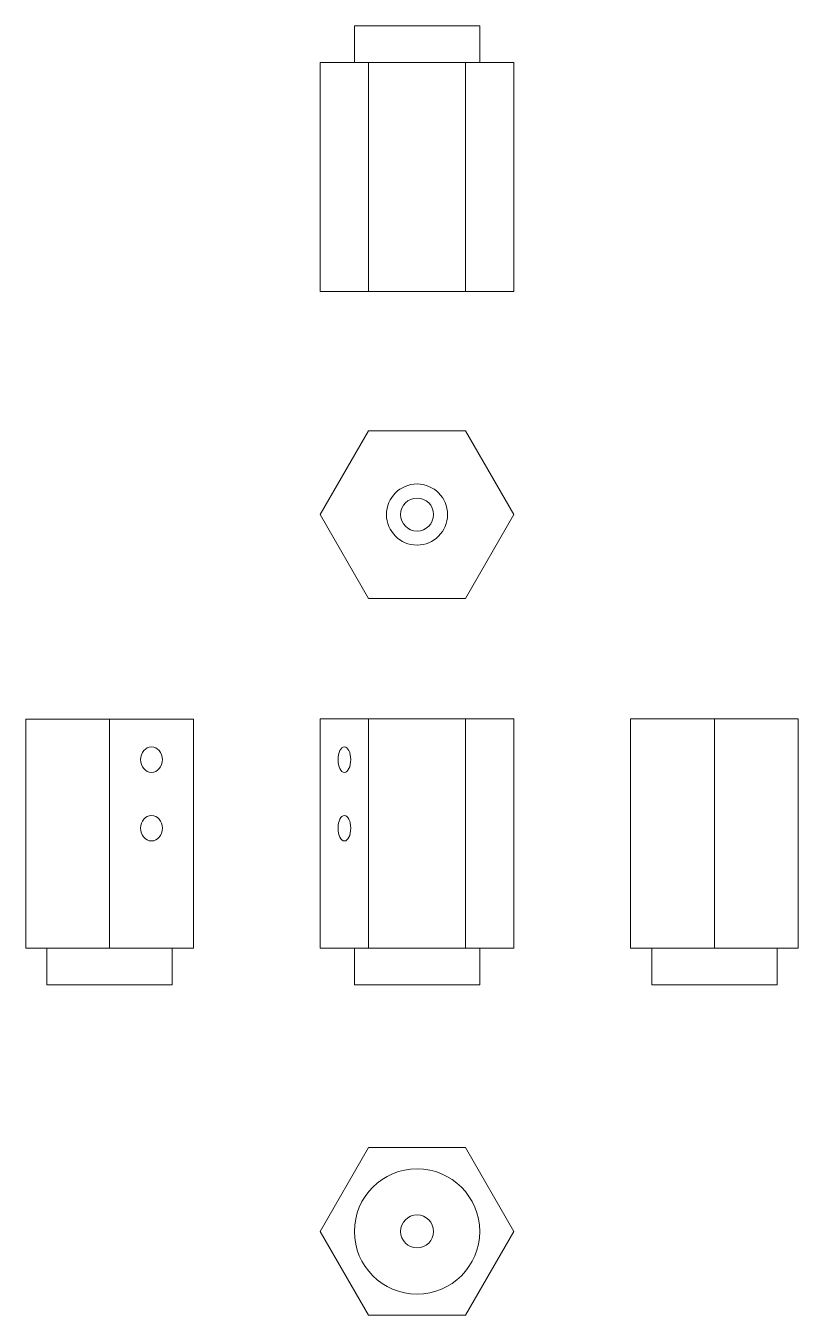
# Model space of a CAD drawing. Header units: millimetres. Extents: x -14 to 62, y 0 to 127.
import ezdxf

# ---------------------------------------------------------------- set-up
doc = ezdxf.new("R2010")
doc.units = ezdxf.units.MM

# ---------------------------------------------------------------- blocks, each defined once
blk = doc.blocks.new('A$C0607612C')
at = {"color": 0, "linetype": 'Continuous', "lineweight": 0}
for p, q in [((14.82, 5.58), (14.82, -16.92)), ((19.57, 5.58), (14.82, 5.58)), ((19.57, 5.58), (19.57, -16.92)), ((29.07, 5.58), (19.57, 5.58)), ((29.07, 5.58), (29.07, -16.92)), ((33.82, 5.58), (29.07, 5.58)), ((33.82, 5.58), (33.82, -16.92)), ((19.57, -16.92), (14.82, -16.92)), ((18.17, -16.92), (18.17, -20.52)), ((29.07, -16.92), (19.57, -16.92)), ((33.82, -16.92), (29.07, -16.92)), ((30.47, -16.92), (30.47, -20.52)), ((18.17, -20.52), (30.47, -20.52))]:
    blk.add_line(p, q, dxfattribs=at)
at = {"color": 0, "linetype": 'Continuous', "lineweight": 0, "extrusion": (0, 0, -1)}
for centre in [(17.19, 1.58), (17.19, -5.15)]:
    blk.add_ellipse(centre, major_axis=(0, -1.25), ratio=0.5, start_param=-4.712389, end_param=1.570796, dxfattribs=at)
blk = doc.blocks.new('A$C7AC74FA3')
at = {"color": 0, "linetype": 'Continuous', "lineweight": 0, "extrusion": (2.22045e-16, 1, 2.22045e-16)}
for p, q in [((5.58, 8.23), (-16.92, 8.23)), ((-16.92, 0), (-16.92, 8.23)), ((5.58, 0), (5.58, 8.23)), ((-20.52, 6.15), (-20.52, 0)), ((-16.92, 6.15), (-20.52, 6.15)), ((-20.52, 0), (-20.52, -6.15)), ((5.58, 0), (-16.92, 0)), ((-16.92, -8.23), (-16.92, 0)), ((5.58, -8.23), (5.58, 0)), ((-16.92, -6.15), (-20.52, -6.15)), ((5.58, -8.23), (-16.92, -8.23))]:
    blk.add_line(p, q, dxfattribs=at)
blk = doc.blocks.new('A$C702B2BAC')
at = {"color": 0, "linetype": 'Continuous', "lineweight": 0, "extrusion": (0, 1, 2.22045e-16)}
for p, q in [((19.57, 8.23), (14.82, 0)), ((29.07, 8.23), (19.57, 8.23)), ((33.82, 0), (29.07, 8.23)), ((14.82, 0), (19.57, -8.23)), ((29.07, -8.23), (33.82, 0)), ((19.57, -8.23), (29.07, -8.23))]:
    blk.add_line(p, q, dxfattribs=at)
at = {"color": 0, "linetype": 'Continuous', "lineweight": 0}
blk.add_circle((24.32, 0), 6.15, dxfattribs=at)
at = {"color": 0, "linetype": 'Continuous', "lineweight": 0, "extrusion": (0, 2.22045e-16, -1)}
blk.add_circle((-24.32, 0), 1.62, dxfattribs=at)
blk = doc.blocks.new('A$C1A1A7855')
at = {"color": 0, "linetype": 'Continuous', "lineweight": 0, "extrusion": (2.22045e-16, 1, 2.22045e-16)}
for p, q in [((33.85, 8.23), (33.85, 0)), ((33.85, 8.23), (56.34, 8.23)), ((56.34, 8.23), (56.34, 0)), ((56.34, 6.15), (59.94, 6.15)), ((59.94, -6.15), (59.94, 6.15)), ((33.85, 0), (33.85, -8.23)), ((33.85, 0), (56.34, 0)), ((56.34, 0), (56.34, -8.23)), ((56.34, -6.15), (59.94, -6.15)), ((33.85, -8.23), (56.34, -8.23))]:
    blk.add_line(p, q, dxfattribs=at)
at = {"color": 0, "linetype": 'Continuous', "lineweight": 0, "extrusion": (4.93038e-32, 2.22045e-16, -1)}
for centre in [(37.84, 4.11), (44.57, 4.11)]:
    blk.add_ellipse(centre, major_axis=(1.25, 0), ratio=0.866025, start_param=-4.712389, end_param=1.570796, dxfattribs=at)
blk = doc.blocks.new('A$C00491B06')
at = {"color": 0, "linetype": 'Continuous', "lineweight": 0, "extrusion": (1.22465e-16, 1, 2.22045e-16)}
for p, q in [((-33.82, 0), (-29.07, 8.23)), ((-29.07, 8.23), (-19.57, 8.23)), ((-19.57, 8.23), (-14.82, 0)), ((-29.07, -8.23), (-33.82, 0)), ((-14.82, 0), (-19.57, -8.23)), ((-19.57, -8.23), (-29.07, -8.23))]:
    blk.add_line(p, q, dxfattribs=at)
at = {"color": 0, "linetype": 'Continuous', "lineweight": 0, "extrusion": (2.71926e-32, 2.22045e-16, -1)}
blk.add_circle((24.32, 0), 3, dxfattribs=at)
at = {"color": 0, "linetype": 'Continuous', "lineweight": 0}
blk.add_circle((-24.32, 0), 1.62, dxfattribs=at)
blk = doc.blocks.new('A$C3F814F72')
at = {"color": 0, "linetype": 'Continuous', "lineweight": 0}
for p, q in [((-30.47, 59.94), (-18.17, 59.94)), ((-30.47, 56.34), (-30.47, 59.94)), ((-18.17, 56.34), (-18.17, 59.94)), ((-33.82, 33.85), (-33.82, 56.34)), ((-29.07, 56.34), (-33.82, 56.34)), ((-29.07, 33.85), (-29.07, 56.34)), ((-19.57, 56.34), (-29.07, 56.34)), ((-19.57, 33.85), (-19.57, 56.34)), ((-14.82, 56.34), (-19.57, 56.34)), ((-14.82, 33.85), (-14.82, 56.34)), ((-29.07, 33.85), (-33.82, 33.85)), ((-19.57, 33.85), (-29.07, 33.85)), ((-14.82, 33.85), (-19.57, 33.85))]:
    blk.add_line(p, q, dxfattribs=at)

msp = doc.modelspace()

# ---------------------------------------------------------------- block references
for name, p in [('A$C3F814F72', (48.53, 67.03)), ('A$C00491B06', (48.53, 78.99)), ('A$C0607612C', (-0.11, 53.35)), ('A$C702B2BAC', (-0.11, 8.62))]:
    msp.add_blockref(name, p)
for name, p, rotation in [('A$C1A1A7855', (-5.97, 92.77), 270), ('A$C7AC74FA3', (53.4, 53.35), 90)]:
    msp.add_blockref(name, p, dxfattribs=dict(rotation=rotation))

doc.saveas('drawing.dxf')
